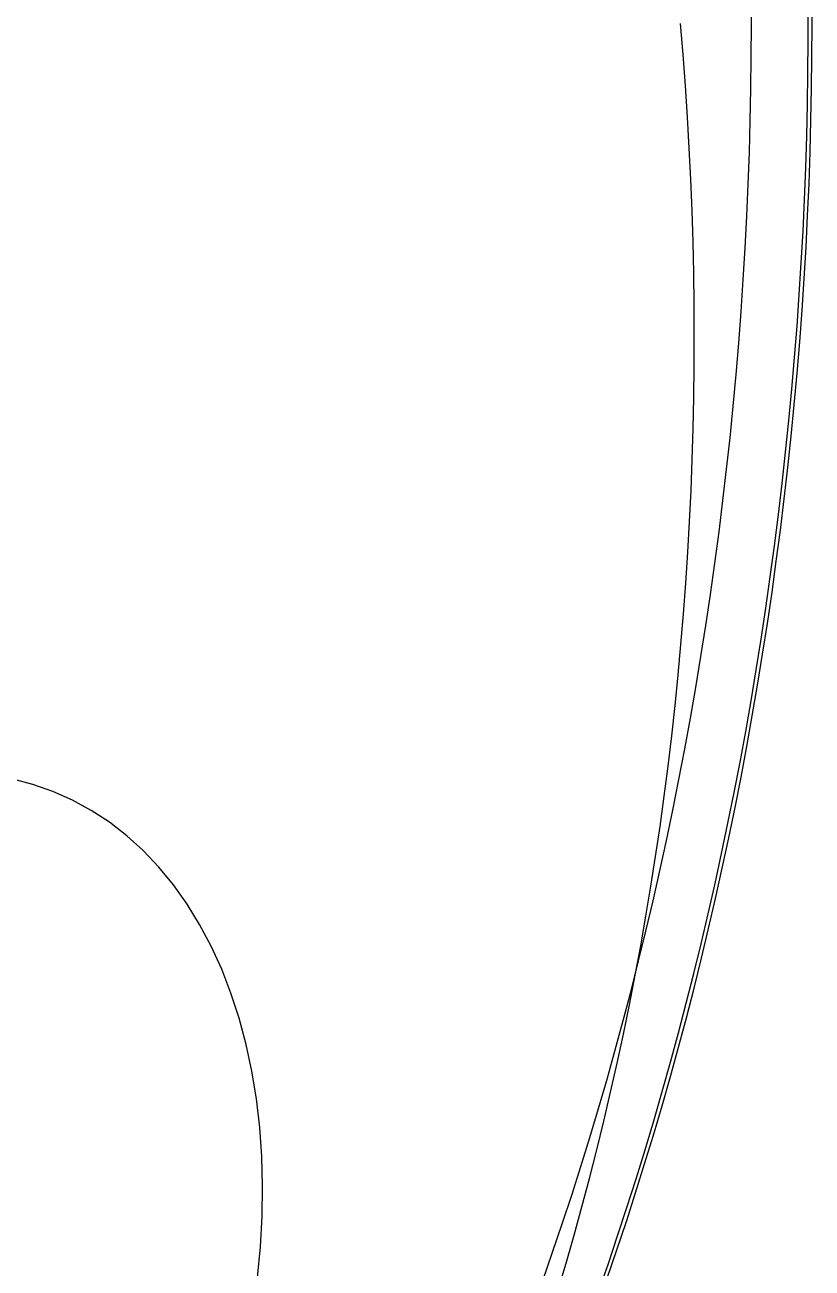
# Model space of a CAD drawing. Extents: x -1 to 217, y -22 to 302.
# Drawn here: x 170.6 to 217.1, y 66.1 to 139.6 of the extents above; entities that cross this region are included whole.
import ezdxf

# ---------------------------------------------------------------- set-up
doc = ezdxf.new("R2010")
doc.units = 0

msp = doc.modelspace()

# ---------------------------------------------------------------- linework, layer by layer
at = {"layer": 'ELLIPSES'}
for p, q in [((213.514, 139.633), (213.507, 141.517)), ((217.1, 139.635), (217.092, 141.512)), ((216.87, 138.698), (216.87, 140.576)), ((209.476, 137.882), (209.323, 139.726)), ((213.506, 137.748), (213.514, 139.633)), ((217.092, 137.758), (217.1, 139.635)), ((216.855, 136.82), (216.87, 138.698)), ((209.614, 136.037), (209.476, 137.882)), ((213.483, 135.863), (213.506, 137.748)), ((217.07, 135.88), (217.092, 137.758)), ((216.826, 134.942), (216.855, 136.82)), ((209.735, 134.191), (209.614, 136.037)), ((213.446, 133.979), (213.483, 135.863)), ((217.033, 134.004), (217.07, 135.88)), ((216.782, 133.065), (216.826, 134.942)), ((209.841, 132.346), (209.735, 134.191)), ((213.393, 132.096), (213.446, 133.979)), ((216.982, 132.128), (217.033, 134.004)), ((216.723, 131.189), (216.782, 133.065)), ((209.93, 130.5), (209.841, 132.346)), ((213.326, 130.214), (213.393, 132.096)), ((216.916, 130.253), (216.982, 132.128)), ((216.649, 129.314), (216.723, 131.189)), ((210.004, 128.655), (209.93, 130.5)), ((213.243, 128.333), (213.326, 130.214)), ((216.835, 128.379), (216.916, 130.253)), ((216.561, 127.44), (216.649, 129.314)), ((210.061, 126.81), (210.004, 128.655)), ((213.146, 126.454), (213.243, 128.333)), ((216.739, 126.507), (216.835, 128.379)), ((216.458, 125.568), (216.561, 127.44)), ((210.103, 124.966), (210.061, 126.81)), ((216.629, 124.637), (216.739, 126.507)), ((213.033, 124.577), (213.146, 126.454)), ((216.341, 123.698), (216.458, 125.568)), ((210.128, 123.123), (210.103, 124.966)), ((212.906, 122.702), (213.033, 124.577)), ((216.504, 122.768), (216.629, 124.637)), ((216.209, 121.83), (216.341, 123.698)), ((210.137, 121.282), (210.128, 123.123)), ((212.764, 120.829), (212.906, 122.702)), ((216.365, 120.902), (216.504, 122.768)), ((216.062, 119.964), (216.209, 121.83)), ((210.131, 119.442), (210.137, 121.282)), ((212.607, 118.959), (212.764, 120.829)), ((216.211, 119.039), (216.365, 120.902)), ((215.901, 118.101), (216.062, 119.964)), ((210.108, 117.605), (210.131, 119.442)), ((212.435, 117.092), (212.607, 118.959)), ((216.043, 117.178), (216.211, 119.039)), ((215.725, 116.241), (215.901, 118.101)), ((210.069, 115.769), (210.108, 117.605)), ((212.249, 115.228), (212.435, 117.092)), ((215.86, 115.32), (216.043, 117.178)), ((215.535, 114.384), (215.725, 116.241)), ((210.014, 113.936), (210.069, 115.769)), ((212.047, 113.368), (212.249, 115.228)), ((215.662, 113.466), (215.86, 115.32)), ((215.33, 112.53), (215.535, 114.384)), ((209.943, 112.106), (210.014, 113.936)), ((211.831, 111.511), (212.047, 113.368)), ((215.451, 111.615), (215.662, 113.466)), ((215.11, 110.681), (215.33, 112.53)), ((209.856, 110.28), (209.943, 112.106)), ((211.6, 109.658), (211.831, 111.511)), ((215.224, 109.768), (215.451, 111.615)), ((214.877, 108.835), (215.11, 110.681)), ((209.753, 108.456), (209.856, 110.28)), ((211.355, 107.81), (211.6, 109.658)), ((214.983, 107.924), (215.224, 109.768)), ((214.628, 106.993), (214.877, 108.835)), ((209.634, 106.636), (209.753, 108.456)), ((211.095, 105.966), (211.355, 107.81)), ((214.728, 106.086), (214.983, 107.924)), ((209.499, 104.82), (209.634, 106.636)), ((214.366, 105.156), (214.628, 106.993)), ((210.82, 104.126), (211.095, 105.966)), ((214.458, 104.251), (214.728, 106.086)), ((214.089, 103.323), (214.366, 105.156)), ((209.348, 103.008), (209.499, 104.82)), ((210.531, 102.292), (210.82, 104.126)), ((214.175, 102.421), (214.458, 104.251)), ((209.181, 101.201), (209.348, 103.008)), ((213.797, 101.495), (214.089, 103.323)), ((210.227, 100.463), (210.531, 102.292)), ((213.876, 100.597), (214.175, 102.421)), ((213.492, 99.672), (213.797, 101.495)), ((208.998, 99.399), (209.181, 101.201)), ((209.908, 98.64), (210.227, 100.463)), ((213.564, 98.777), (213.876, 100.597)), ((208.8, 97.601), (208.998, 99.399)), ((213.172, 97.855), (213.492, 99.672)), ((209.576, 96.822), (209.908, 98.64)), ((213.237, 96.963), (213.564, 98.777)), ((212.838, 96.043), (213.172, 97.855)), ((208.585, 95.809), (208.8, 97.601)), ((209.228, 95.011), (209.576, 96.822)), ((212.897, 95.155), (213.237, 96.963)), ((208.355, 94.023), (208.585, 95.809)), ((212.489, 94.238), (212.838, 96.043)), ((171.026, 94.729), (169.799, 95.048)), ((208.867, 93.206), (209.228, 95.011)), ((212.542, 93.353), (212.897, 95.155)), ((172.219, 94.313), (171.026, 94.729)), ((173.375, 93.799), (172.219, 94.313)), ((212.127, 92.438), (212.489, 94.238)), ((174.49, 93.19), (173.375, 93.799)), ((208.109, 92.242), (208.355, 94.023)), ((175.561, 92.487), (174.49, 93.19)), ((208.491, 91.407), (208.867, 93.206)), ((212.173, 91.557), (212.542, 93.353)), ((176.585, 91.693), (175.561, 92.487)), ((207.847, 90.468), (208.109, 92.242)), ((211.751, 90.645), (212.127, 92.438)), ((177.559, 90.809), (176.585, 91.693)), ((208.101, 89.615), (208.491, 91.407)), ((211.79, 89.768), (212.173, 91.557)), ((178.48, 89.838), (177.559, 90.809)), ((207.569, 88.699), (207.847, 90.468)), ((211.36, 88.858), (211.751, 90.645)), ((179.345, 88.784), (178.48, 89.838)), ((211.393, 87.985), (211.79, 89.768)), ((207.697, 87.831), (208.101, 89.615)), ((180.152, 87.649), (179.345, 88.784)), ((207.276, 86.938), (207.569, 88.699)), ((210.956, 87.078), (211.36, 88.858)), ((180.897, 86.437), (180.152, 87.649)), ((207.278, 86.053), (207.697, 87.831)), ((210.982, 86.209), (211.393, 87.985)), ((206.967, 85.183), (207.276, 86.938)), ((210.537, 85.305), (210.956, 87.078)), ((181.58, 85.152), (180.897, 86.437)), ((206.846, 84.283), (207.278, 86.053)), ((210.557, 84.44), (210.982, 86.209)), ((210.105, 83.54), (210.537, 85.305)), ((182.198, 83.797), (181.58, 85.152)), ((206.643, 83.436), (206.967, 85.183)), ((206.399, 82.521), (206.846, 84.283)), ((210.119, 82.679), (210.557, 84.44)), ((182.748, 82.376), (182.198, 83.797)), ((206.303, 81.696), (206.643, 83.436)), ((209.659, 81.782), (210.105, 83.54)), ((183.23, 80.893), (182.748, 82.376)), ((205.939, 80.768), (206.399, 82.521)), ((209.667, 80.925), (210.119, 82.679)), ((205.947, 79.964), (206.303, 81.696)), ((209.2, 80.032), (209.659, 81.782)), ((183.642, 79.354), (183.23, 80.893)), ((209.201, 79.179), (209.667, 80.925)), ((205.464, 79.022), (205.939, 80.768)), ((205.576, 78.24), (205.947, 79.964)), ((208.726, 78.29), (209.2, 80.032)), ((183.983, 77.762), (183.642, 79.354)), ((204.976, 77.285), (205.464, 79.022)), ((208.721, 77.442), (209.201, 79.179)), ((205.19, 76.524), (205.576, 78.24)), ((208.239, 76.556), (208.726, 78.29)), ((184.252, 76.122), (183.983, 77.762)), ((204.474, 75.557), (204.976, 77.285)), ((208.228, 75.713), (208.721, 77.442)), ((204.789, 74.817), (205.19, 76.524)), ((207.739, 74.831), (208.239, 76.556)), ((184.447, 74.44), (184.252, 76.122)), ((203.959, 73.838), (204.474, 75.557)), ((207.721, 73.992), (208.228, 75.713)), ((184.569, 72.72), (184.447, 74.44)), ((204.372, 73.118), (204.789, 74.817)), ((207.225, 73.115), (207.739, 74.831)), ((203.429, 72.128), (203.959, 73.838)), ((207.201, 72.28), (207.721, 73.992)), ((203.94, 71.429), (204.372, 73.118)), ((206.698, 71.407), (207.225, 73.115)), ((184.617, 70.967), (184.569, 72.72)), ((202.887, 70.428), (203.429, 72.128)), ((206.668, 70.577), (207.201, 72.28)), ((203.493, 69.749), (203.94, 71.429)), ((206.157, 69.709), (206.698, 71.407)), ((184.59, 69.187), (184.617, 70.967)), ((202.331, 68.738), (202.887, 70.428)), ((206.122, 68.884), (206.668, 70.577)), ((184.49, 67.384), (184.59, 69.187)), ((203.031, 68.078), (203.493, 69.749)), ((205.603, 68.02), (206.157, 69.709)), ((201.761, 67.058), (202.331, 68.738)), ((205.562, 67.2), (206.122, 68.884)), ((202.554, 66.417), (203.031, 68.078)), ((205.036, 66.341), (205.603, 68.02)), ((184.316, 65.565), (184.49, 67.384)), ((201.178, 65.388), (201.761, 67.058)), ((204.989, 65.526), (205.562, 67.2)), ((202.062, 64.767), (202.554, 66.417)), ((204.456, 64.671), (205.036, 66.341))]:
    msp.add_line(p, q, dxfattribs=at)

doc.saveas('drawing.dxf')
